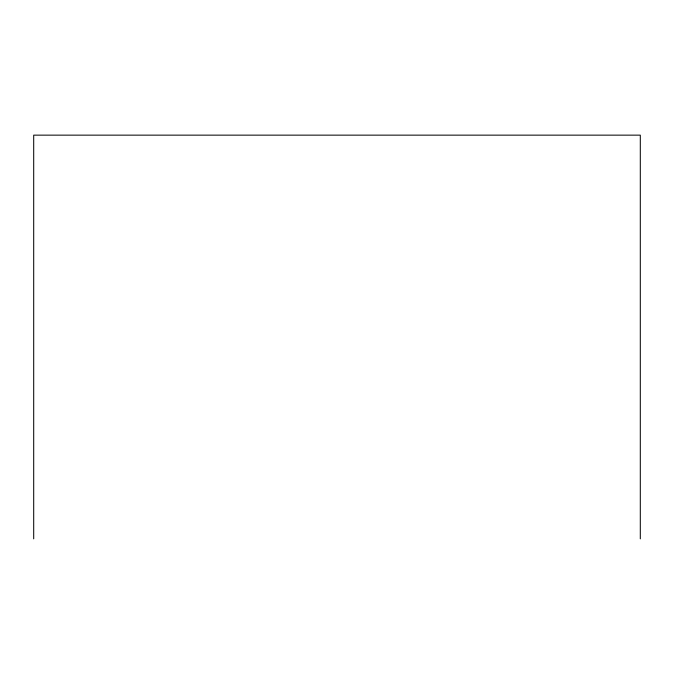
<?xml version="1.0" encoding="UTF-8"?>
<svg xmlns="http://www.w3.org/2000/svg" width="674" height="674" viewBox="0 0 674 674"><rect width="100%" height="100%" fill="white"/><g stroke="black" fill="none" stroke-linecap="round" stroke-linejoin="round"><path stroke-width="1.01" d="M640.3 538.855L640.3 135.145L33.7 135.145L33.7 538.855"/></g></svg>
